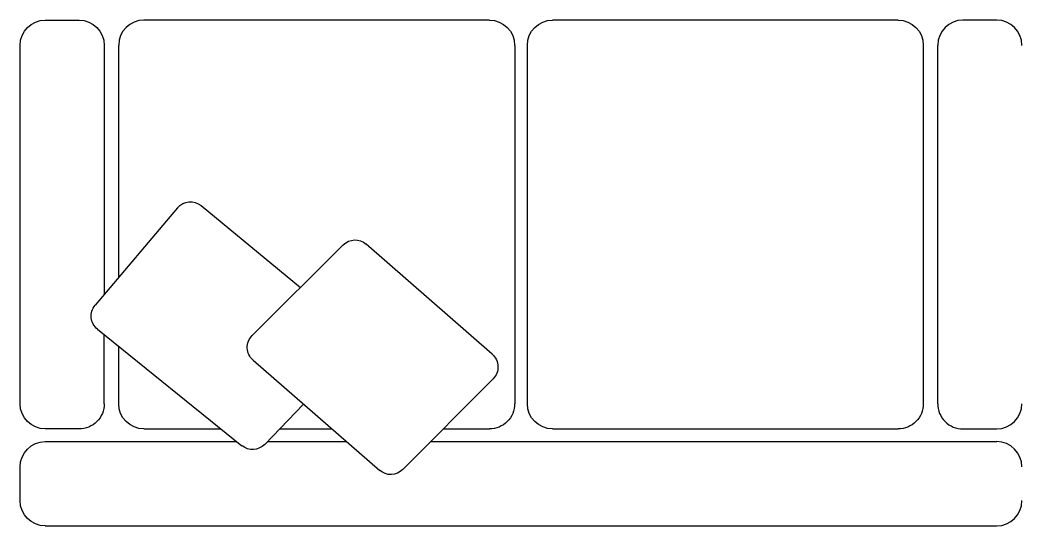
# Model space of a CAD drawing. Header units: millimetres. Extents: x 58 to 854, y 164 to 513.
# Drawn here: x 578.5 to 753.5, y 164.1 to 252.4 of the extents above; entities that cross this region are included whole.
import ezdxf

# ---------------------------------------------------------------- set-up
doc = ezdxf.new("R2010")
doc.units = ezdxf.units.MM
doc.header["$MEASUREMENT"] = 0
doc.layers.add('Layer1', color=6, linetype='Continuous')

msp = doc.modelspace()

# ---------------------------------------------------------------- linework, layer by layer
at = {"layer": 'Layer1', "ltscale": 5}
for p, q in [((582.91, 252.39), (588.8, 252.39)), ((660.49, 252.39), (600.14, 252.39)), ((731.88, 252.39), (671.53, 252.39)), ((749.11, 252.39), (743.22, 252.39)), ((578.5, 185.42), (578.5, 247.98)), ((593.22, 247.98), (593.22, 204.49)), ((595.72, 247.98), (595.72, 207.45)), ((664.91, 247.98), (664.91, 185.42)), ((667.11, 247.98), (667.11, 185.42)), ((736.3, 185.42), (736.3, 247.98)), ((738.8, 185.42), (738.8, 247.98)), ((606, 219.62), (591.62, 202.6)), ((610.12, 219.99), (627.48, 205.72)), ((634.94, 213.15), (619.05, 197.34)), ((660.99, 194.04), (638.96, 213.28)), ((592.03, 198.41), (617.27, 178.07)), ((593.22, 185.42), (593.22, 197.45)), ((595.72, 195.43), (595.72, 185.42)), ((619.2, 193.03), (641.33, 173.77)), ((645.35, 173.91), (661.14, 189.74)), ((621.24, 178.32), (628.02, 185.36)), ((588.8, 181), (582.91, 181)), ((600.14, 181), (613.63, 181)), ((623.82, 181), (633.02, 181)), ((652.42, 181), (660.49, 181)), ((671.53, 181), (731.88, 181)), ((743.22, 181), (749.11, 181)), ((582.91, 178.79), (616.37, 178.79)), ((621.69, 178.79), (635.56, 178.79)), ((650.22, 178.79), (749.11, 178.79)), ((578.5, 168.49), (578.5, 174.38)), ((582.91, 164.07), (749.11, 164.07))]:
    msp.add_line(p, q, dxfattribs=at)
at = {"layer": 'Layer1', "ltscale": 5, "extrusion": (0, 0, -1)}
for centre, major_axis, start_param, end_param in [((582.91, 247.98), (-3.12, 3.12), -0.785398, 0.785398), ((588.8, 247.98), (-3.12, 3.12), 0.785398, 2.356194), ((660.49, 247.98), (-3.12, 3.12), 0.785398, 2.356194), ((671.53, 247.98), (-3.12, 3.12), -0.785398, 0.785398), ((731.88, 247.98), (-3.12, 3.12), 0.785398, 2.356194), ((608.25, 217.72), (2.08, 2.08), -1.654619, -0.097524), ((637.02, 211.06), (2.08, 2.08), -1.568223, -0.067461), ((593.87, 200.7), (2.08, 2.08), 3.034341, 4.628567), ((621.13, 195.25), (2.08, 2.08), 3.072391, 4.714962), ((659.05, 191.82), (2.08, 2.08), -0.067461, 1.569361), ((582.91, 185.42), (-3.12, 3.12), -2.356194, -0.785398), ((588.8, 185.42), (-3.12, 3.12), 2.356194, 3.926991), ((600.14, 185.42), (-3.12, 3.12), -2.356194, -0.785398), ((660.49, 185.42), (-3.12, 3.12), 2.356194, 3.926991), ((671.53, 185.42), (-3.12, 3.12), -2.356194, -0.785398), ((731.88, 185.42), (-3.12, 3.12), 2.356194, 3.926991), ((582.91, 174.38), (-3.12, 3.12), -0.785398, 0.785398), ((619.12, 180.36), (2.08, 2.08), 1.552063, 3.034341), ((643.26, 175.99), (2.08, 2.08), 1.569361, 3.072391), ((582.91, 168.49), (-3.12, 3.12), -2.356194, -0.785398)]:
    msp.add_ellipse(centre, major_axis=major_axis, ratio=1, start_param=start_param, end_param=end_param, dxfattribs=at)
at = {"layer": 'Layer1', "ltscale": 5}
for centre, start_param, end_param in [((600.14, 247.98), 0.785398, 2.356194), ((743.22, 247.98), 0.785398, 2.356194), ((749.11, 247.98), -0.785398, 0.785398), ((743.22, 185.42), 2.356194, 3.926991), ((749.11, 185.42), -2.356194, -0.785398), ((749.11, 174.38), -0.785398, 0.785398), ((749.11, 168.49), -2.356194, -0.785398)]:
    msp.add_ellipse(centre, major_axis=(3.12, 3.12), ratio=1, start_param=start_param, end_param=end_param, dxfattribs=at)

doc.saveas('drawing.dxf')
